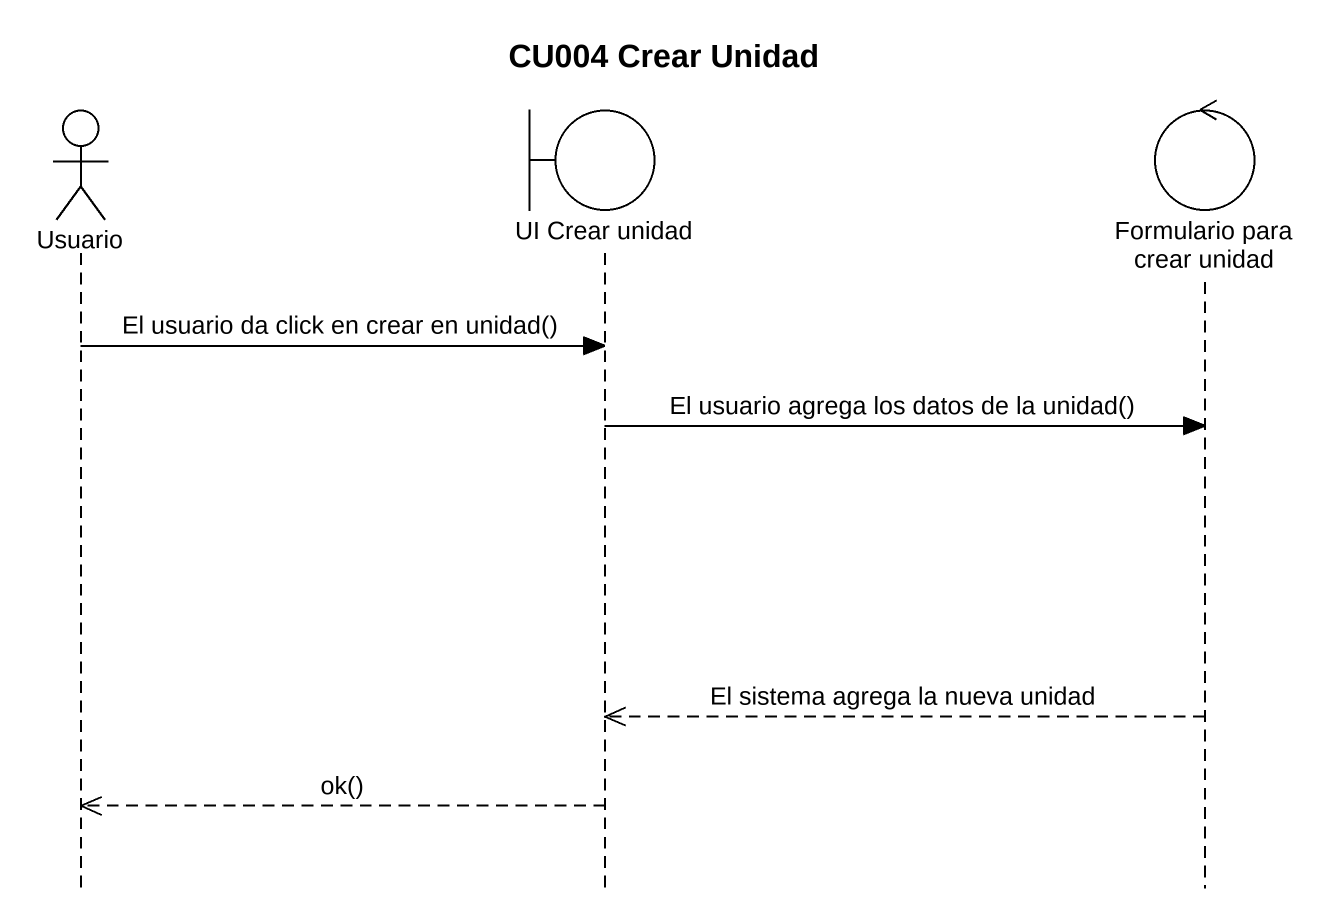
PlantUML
@startuml
title CU004 Crear Unidad
hide footbox
actor Usuario
boundary "UI Crear unidad" as UI_Crear_unidad
control "Formulario para crear unidad" as Formulario_para_crear_unidad

Usuario -> UI_Crear_unidad : El usuario da click en crear en unidad()
UI_Crear_unidad -> Formulario_para_crear_unidad : El usuario agrega los datos de la unidad()
Formulario_para_crear_unidad -->> UI_Crear_unidad : El sistema agrega la nueva unidad
UI_Crear_unidad -->> Usuario : ok()
@enduml
